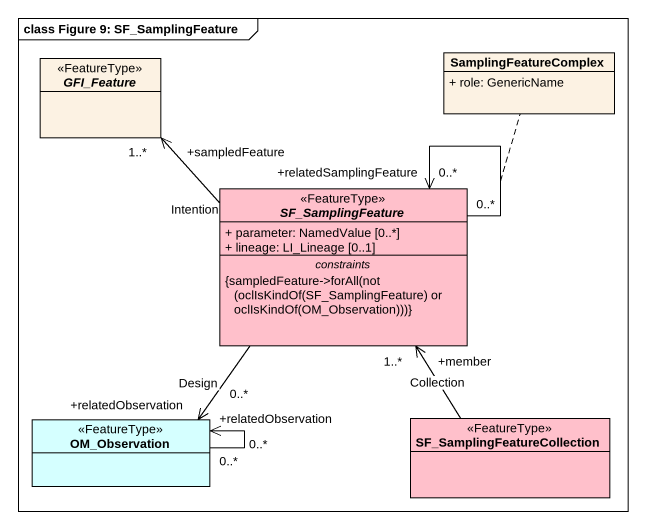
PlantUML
@startuml
mainframe class Figure 9: SF_SamplingFeature
hide circle
hide empty members
skinparam classAttributeIconSize 0
abstract class GFI_Feature <<FeatureType>>
class SamplingFeatureComplex {
  + role: GenericName
}
abstract class SF_SamplingFeature <<FeatureType>> #FFC0CB {
  + parameter: NamedValue [0..*]
  + lineage: LI_Lineage [0..1]
  -- constraints --
  {field} {sampledFeature->forAll(not (oclIsKindOf(SF_SamplingFeature) or oclIsKindOf(OM_Observation)))}
}
class OM_Observation <<FeatureType>> #D5FFFF
class SF_SamplingFeatureCollection <<FeatureType>> #FFC0CB
SF_SamplingFeature -up-> "+sampledFeature\n1..*" GFI_Feature : Intention
SF_SamplingFeature "0..*" --> "+relatedSamplingFeature\n0..*" SF_SamplingFeature
(SF_SamplingFeature, SF_SamplingFeature) .. SamplingFeatureComplex
SF_SamplingFeature --> "+relatedObservation\n0..*" OM_Observation : Design
OM_Observation "0..*" --> "+relatedObservation\n0..*" OM_Observation
SF_SamplingFeatureCollection -up-> "+member\n1..*" SF_SamplingFeature : Collection
@enduml
